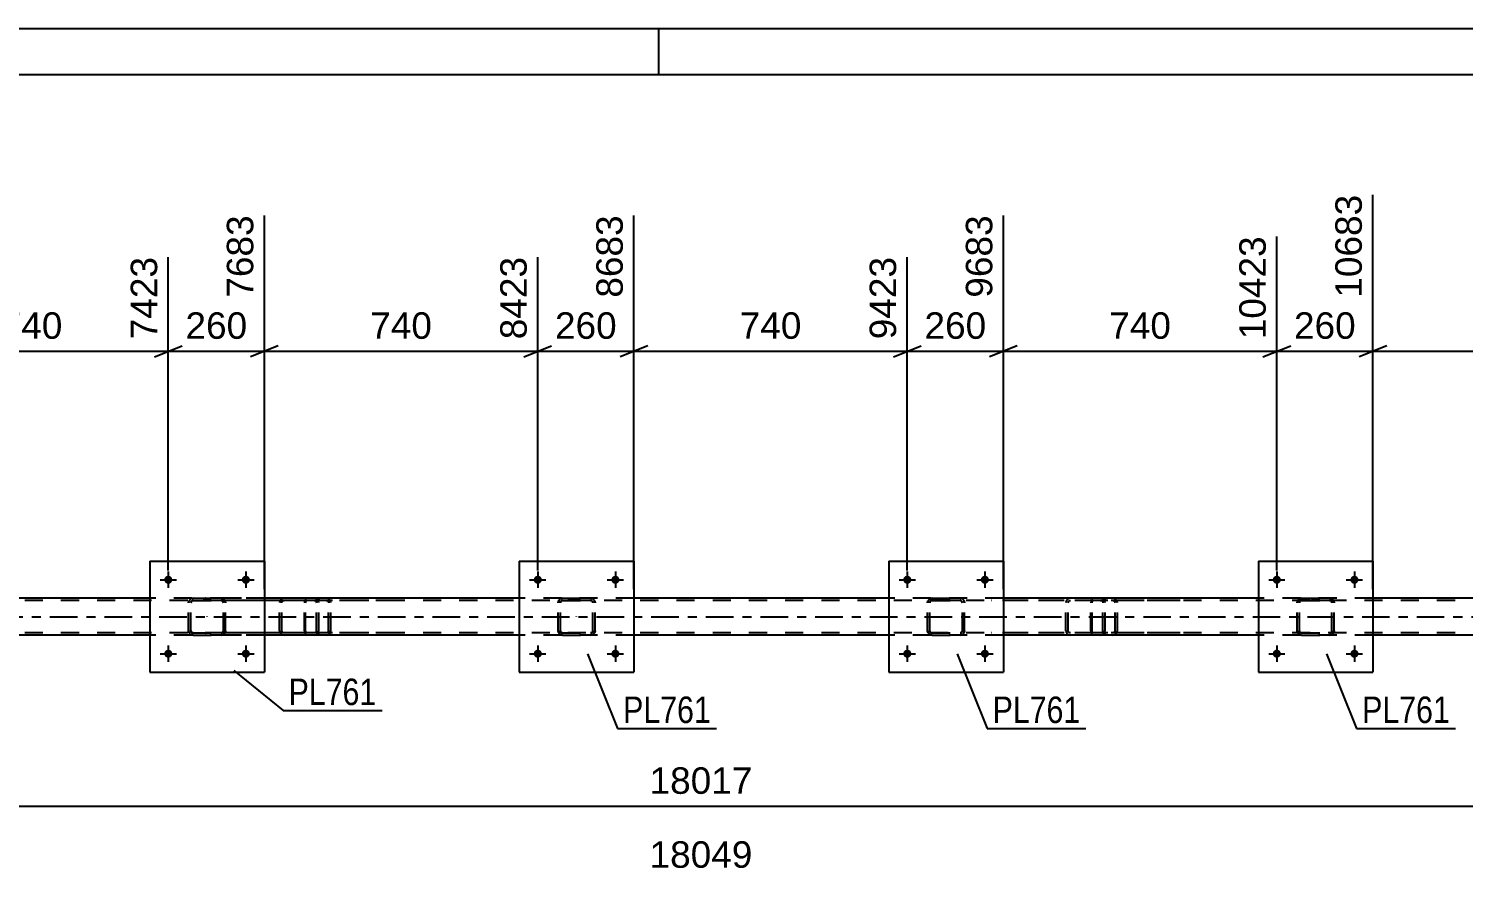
# Model space of a CAD drawing. Header units: millimetres. Extents: x -111 to 730, y -414 to 180.
# Drawn here: x 242.3 to 397.6, y 88.8 to 180.2 of the extents above; entities that cross this region are included whole.
import ezdxf

# ---------------------------------------------------------------- set-up
doc = ezdxf.new("R2010")
doc.units = ezdxf.units.MM
doc.linetypes.add('DXK_LINE_DOT2', pattern=[3.9198, 1.9599, -1.9599])
doc.linetypes.add('DXK_LINE_DOT3', pattern=[5.9187, 2.979, -0.9799, 0.9799, -0.9799])
doc.styles.add('Arial', font='ARIAL.TTF', dxfattribs={"height": 0.2})
doc.styles.add('Arial Narrow', font='ARIALN.TTF', dxfattribs={"height": 0.2})

# ---------------------------------------------------------------- blocks, each defined once
blk = doc.blocks.new('Unknown-717263172-1117')
at = {"color": 5, "linetype": 'Continuous'}
for p, q in [((730.5, 180.17), (-110.5, 180.17)), ((310.5, 175.17), (310.5, 180.17)), ((725.5, 175.17), (-105.5, 175.17))]:
    blk.add_line(p, q, dxfattribs=at)
blk = doc.blocks.new('Bolt-717263172-4941 - 4900')
at = {"linetype": 'Continuous'}
for points in [[(257.82, 120.55, -1), (256.94, 120.55, -1)], [(266.22, 120.55, -1), (265.34, 120.55, -1)]]:
    blk.add_hatch(color=1, dxfattribs=at).paths.add_polyline_path(points)
at = {"color": 1, "linetype": 'Continuous'}
for p, q in [((257.38, 121.43), (257.38, 119.67)), ((265.78, 121.43), (265.78, 119.67)), ((256.5, 120.55), (258.26, 120.55)), ((264.9, 120.55), (266.66, 120.55))]:
    blk.add_line(p, q, dxfattribs=at)
blk = doc.blocks.new('Bolt-717263172-4935 - 4900')
at = {"linetype": 'Continuous'}
for points in [[(377.82, 120.55, -1), (376.94, 120.55, -1)], [(386.22, 120.55, -1), (385.34, 120.55, -1)]]:
    blk.add_hatch(color=1, dxfattribs=at).paths.add_polyline_path(points)
at = {"color": 1, "linetype": 'Continuous'}
for p, q in [((377.38, 121.43), (377.38, 119.67)), ((385.78, 121.43), (385.78, 119.67)), ((376.5, 120.55), (378.26, 120.55)), ((384.9, 120.55), (386.66, 120.55))]:
    blk.add_line(p, q, dxfattribs=at)
blk = doc.blocks.new('Bolt-717263172-4936 - 4900')
at = {"linetype": 'Continuous'}
for points in [[(377.82, 112.55, -1), (376.94, 112.55, -1)], [(386.22, 112.55, -1), (385.34, 112.55, -1)]]:
    blk.add_hatch(color=1, dxfattribs=at).paths.add_polyline_path(points)
at = {"color": 1, "linetype": 'Continuous'}
for p, q in [((377.38, 113.43), (377.38, 111.67)), ((385.78, 113.43), (385.78, 111.67)), ((376.5, 112.55), (378.26, 112.55)), ((384.9, 112.55), (386.66, 112.55))]:
    blk.add_line(p, q, dxfattribs=at)
blk = doc.blocks.new('Bolt-717263172-4937 - 4900')
at = {"linetype": 'Continuous'}
for points in [[(337.82, 120.55, -1), (336.94, 120.55, -1)], [(346.22, 120.55, -1), (345.34, 120.55, -1)]]:
    blk.add_hatch(color=1, dxfattribs=at).paths.add_polyline_path(points)
at = {"color": 1, "linetype": 'Continuous'}
for p, q in [((337.38, 121.43), (337.38, 119.67)), ((345.78, 121.43), (345.78, 119.67)), ((336.5, 120.55), (338.26, 120.55)), ((344.9, 120.55), (346.66, 120.55))]:
    blk.add_line(p, q, dxfattribs=at)
blk = doc.blocks.new('Bolt-717263172-4938 - 4900')
at = {"linetype": 'Continuous'}
for points in [[(337.82, 112.55, -1), (336.94, 112.55, -1)], [(346.22, 112.55, -1), (345.34, 112.55, -1)]]:
    blk.add_hatch(color=1, dxfattribs=at).paths.add_polyline_path(points)
at = {"color": 1, "linetype": 'Continuous'}
for p, q in [((337.38, 113.43), (337.38, 111.67)), ((345.78, 113.43), (345.78, 111.67)), ((336.5, 112.55), (338.26, 112.55)), ((344.9, 112.55), (346.66, 112.55))]:
    blk.add_line(p, q, dxfattribs=at)
blk = doc.blocks.new('Bolt-717263172-4939 - 4900')
at = {"linetype": 'Continuous'}
for points in [[(297.82, 120.55, -1), (296.94, 120.55, -1)], [(306.22, 120.55, -1), (305.34, 120.55, -1)]]:
    blk.add_hatch(color=1, dxfattribs=at).paths.add_polyline_path(points)
at = {"color": 1, "linetype": 'Continuous'}
for p, q in [((297.38, 121.43), (297.38, 119.67)), ((305.78, 121.43), (305.78, 119.67)), ((296.5, 120.55), (298.26, 120.55)), ((304.9, 120.55), (306.66, 120.55))]:
    blk.add_line(p, q, dxfattribs=at)
blk = doc.blocks.new('Bolt-717263172-4940 - 4900')
at = {"linetype": 'Continuous'}
for points in [[(297.82, 112.55, -1), (296.94, 112.55, -1)], [(306.22, 112.55, -1), (305.34, 112.55, -1)]]:
    blk.add_hatch(color=1, dxfattribs=at).paths.add_polyline_path(points)
at = {"color": 1, "linetype": 'Continuous'}
for p, q in [((297.38, 113.43), (297.38, 111.67)), ((305.78, 113.43), (305.78, 111.67)), ((296.5, 112.55), (298.26, 112.55)), ((304.9, 112.55), (306.66, 112.55))]:
    blk.add_line(p, q, dxfattribs=at)
blk = doc.blocks.new('Bolt-717263172-4942 - 4900')
at = {"linetype": 'Continuous'}
for points in [[(257.82, 112.55, -1), (256.94, 112.55, -1)], [(266.22, 112.55, -1), (265.34, 112.55, -1)]]:
    blk.add_hatch(color=1, dxfattribs=at).paths.add_polyline_path(points)
at = {"color": 1, "linetype": 'Continuous'}
for p, q in [((257.38, 113.43), (257.38, 111.67)), ((265.78, 113.43), (265.78, 111.67)), ((256.5, 112.55), (258.26, 112.55)), ((264.9, 112.55), (266.66, 112.55))]:
    blk.add_line(p, q, dxfattribs=at)
blk = doc.blocks.new('Part-717263172-4954 - 4900')
at = {"color": 7, "linetype": 'DXK_LINE_DOT2'}
for p, q in [((635.78, 118.31), (-39.54, 118.31)), ((267.78, 118.55), (255.38, 118.55)), ((307.78, 118.55), (295.38, 118.55)), ((347.78, 118.55), (335.38, 118.55)), ((387.78, 118.55), (375.38, 118.55)), ((635.78, 114.79), (-39.54, 114.79)), ((267.78, 114.55), (255.38, 114.55)), ((307.78, 114.55), (295.38, 114.55)), ((347.78, 114.55), (335.38, 114.55)), ((387.78, 114.55), (375.38, 114.55))]:
    blk.add_line(p, q, dxfattribs=at)
at = {"color": 2, "linetype": 'Continuous'}
for p, q in [((255.38, 118.55), (227.78, 118.55)), ((295.38, 118.55), (267.78, 118.55)), ((335.38, 118.55), (307.78, 118.55)), ((375.38, 118.55), (347.78, 118.55)), ((415.38, 118.55), (387.78, 118.55)), ((255.38, 114.55), (227.78, 114.55)), ((295.38, 114.55), (267.78, 114.55)), ((335.38, 114.55), (307.78, 114.55)), ((375.38, 114.55), (347.78, 114.55)), ((415.38, 114.55), (387.78, 114.55))]:
    blk.add_line(p, q, dxfattribs=at)
at = {"color": 7, "linetype": 'DXK_LINE_DOT3'}
blk.add_line((-39.54, 116.55), (635.78, 116.55), dxfattribs=at)
blk = doc.blocks.new('Part-717263172-4968 - 4900')
at = {"color": 7, "linetype": 'DXK_LINE_DOT2'}
for p, q in [((357.27, 118.26), (357.25, 118.07)), ((357.25, 115.03), (357.25, 118.07)), ((357.33, 118.41), (357.27, 118.26)), ((357.42, 118.52), (357.33, 118.41)), ((357.39, 118.07), (357.4, 118.17)), ((357.39, 115.03), (357.39, 118.07)), ((357.4, 118.17), (357.43, 118.24)), ((357.52, 118.55), (357.42, 118.52)), ((357.43, 118.24), (357.47, 118.3)), ((357.47, 118.3), (357.52, 118.31)), ((366.93, 118.55), (357.52, 118.55)), ((366.93, 118.31), (357.52, 118.31)), ((358.8, 118.55), (358.8, 118.31)), ((359.81, 118.52), (359.62, 118.55)), ((359.62, 118.31), (359.71, 118.3)), ((359.71, 118.3), (359.79, 118.24)), ((359.79, 118.24), (359.85, 118.17)), ((359.85, 118.17), (359.87, 118.07)), ((359.87, 115.03), (359.87, 118.07)), ((360.08, 118.24), (360.08, 118.26)), ((360.12, 118.07), (360.08, 118.24)), ((360.12, 115.03), (360.12, 118.07)), ((357.25, 115.03), (357.27, 114.85)), ((357.4, 114.94), (357.39, 115.03)), ((357.43, 114.86), (357.4, 114.94)), ((359.85, 114.94), (359.79, 114.86)), ((359.87, 115.03), (359.85, 114.94)), ((360.08, 114.85), (360.1, 114.94)), ((360.1, 114.94), (360.12, 115.03)), ((357.27, 114.85), (357.33, 114.7)), ((357.33, 114.7), (357.42, 114.59)), ((357.42, 114.59), (357.52, 114.55)), ((357.47, 114.81), (357.43, 114.86)), ((357.52, 114.79), (357.47, 114.81)), ((366.93, 114.79), (357.52, 114.79)), ((366.93, 114.55), (357.52, 114.55)), ((358.8, 114.55), (358.8, 114.79)), ((359.71, 114.81), (359.62, 114.79)), ((359.62, 114.55), (359.81, 114.59)), ((359.79, 114.86), (359.71, 114.81))]:
    blk.add_line(p, q, dxfattribs=at)
for centre, start, end in [((359.63, 118.06), 23.8494, 68.8059), ((359.63, 115.05), 291.1941, 336.1506)]:
    blk.add_arc(centre, 0.492, start, end, dxfattribs=at)
blk = doc.blocks.new('Part-717263172-4969 - 4900')
at = {"color": 7, "linetype": 'DXK_LINE_DOT2'}
for p, q in [((273.16, 118.55), (261.38, 118.55)), ((273.16, 118.31), (261.38, 118.31)), ((269.45, 118.24), (269.41, 118.07)), ((269.41, 115.03), (269.41, 118.07)), ((269.45, 118.26), (269.45, 118.24)), ((269.66, 118.07), (269.68, 118.17)), ((269.66, 115.03), (269.66, 118.07)), ((269.68, 118.17), (269.74, 118.24)), ((269.92, 118.55), (269.72, 118.52)), ((269.74, 118.24), (269.82, 118.3)), ((269.82, 118.3), (269.92, 118.31)), ((273.35, 118.52), (273.16, 118.55)), ((273.16, 118.31), (273.25, 118.3)), ((273.25, 118.3), (273.34, 118.24)), ((273.34, 118.24), (273.39, 118.17)), ((273.39, 118.17), (273.41, 118.07)), ((273.41, 115.03), (273.41, 118.07)), ((273.63, 118.24), (273.63, 118.26)), ((273.67, 118.07), (273.63, 118.24)), ((273.67, 115.03), (273.67, 118.07)), ((269.41, 115.03), (269.43, 114.94)), ((269.43, 114.94), (269.45, 114.85)), ((269.68, 114.94), (269.66, 115.03)), ((269.74, 114.86), (269.68, 114.94)), ((273.39, 114.94), (273.34, 114.86)), ((273.41, 115.03), (273.39, 114.94)), ((273.63, 114.85), (273.65, 114.94)), ((273.65, 114.94), (273.67, 115.03)), ((273.16, 114.79), (261.38, 114.79)), ((273.16, 114.55), (261.38, 114.55)), ((269.72, 114.59), (269.92, 114.55)), ((269.82, 114.81), (269.74, 114.86)), ((269.92, 114.79), (269.82, 114.81)), ((273.25, 114.81), (273.16, 114.79)), ((273.16, 114.55), (273.35, 114.59)), ((273.34, 114.86), (273.25, 114.81))]:
    blk.add_line(p, q, dxfattribs=at)
for centre, start, end in [((269.9, 118.05), 110.7583, 155.68), ((273.17, 118.05), 24.32, 69.2417), ((269.9, 115.06), 204.32, 249.2417), ((273.17, 115.06), 290.7583, 335.68)]:
    blk.add_arc(centre, 0.496, start, end, dxfattribs=at)
blk = doc.blocks.new('Part-717263172-4986 - 4900')
at = {"color": 7, "linetype": 'DXK_LINE_DOT2'}
for p, q in [((272.14, 118.26), (272.12, 118.07)), ((272.12, 115.03), (272.12, 118.07)), ((272.2, 118.41), (272.14, 118.26)), ((272.29, 118.52), (272.2, 118.41)), ((272.25, 118.07), (272.26, 118.17)), ((272.25, 115.03), (272.25, 118.07)), ((272.26, 118.17), (272.29, 118.24)), ((272.39, 118.55), (272.29, 118.52)), ((272.29, 118.24), (272.34, 118.3)), ((272.34, 118.3), (272.39, 118.31)), ((281.8, 118.55), (272.39, 118.55)), ((281.8, 118.31), (272.39, 118.31)), ((273.67, 118.55), (273.67, 118.31)), ((274.67, 118.52), (274.48, 118.55)), ((274.48, 118.31), (274.58, 118.3)), ((274.58, 118.3), (274.66, 118.24)), ((274.66, 118.24), (274.71, 118.17)), ((274.71, 118.17), (274.73, 118.07)), ((274.73, 115.03), (274.73, 118.07)), ((274.95, 118.24), (274.95, 118.26)), ((274.98, 118.07), (274.95, 118.24)), ((274.98, 115.03), (274.98, 118.07)), ((272.12, 115.03), (272.14, 114.85)), ((272.26, 114.94), (272.25, 115.03)), ((272.29, 114.86), (272.26, 114.94)), ((274.71, 114.94), (274.66, 114.86)), ((274.73, 115.03), (274.71, 114.94)), ((274.95, 114.85), (274.96, 114.94)), ((274.96, 114.94), (274.98, 115.03)), ((272.14, 114.85), (272.2, 114.7)), ((272.2, 114.7), (272.29, 114.59)), ((272.34, 114.81), (272.29, 114.86)), ((272.29, 114.59), (272.39, 114.55)), ((272.39, 114.79), (272.34, 114.81)), ((281.8, 114.79), (272.39, 114.79)), ((281.8, 114.55), (272.39, 114.55)), ((273.67, 114.55), (273.67, 114.79)), ((274.58, 114.81), (274.48, 114.79)), ((274.48, 114.55), (274.67, 114.59)), ((274.66, 114.86), (274.58, 114.81))]:
    blk.add_line(p, q, dxfattribs=at)
for centre, start, end in [((274.5, 118.06), 23.8494, 68.8059), ((274.5, 115.05), 291.1941, 336.1506)]:
    blk.add_arc(centre, 0.492, start, end, dxfattribs=at)
blk = doc.blocks.new('Part-717263172-5008 - 4900')
at = {"color": 2, "linetype": 'Continuous'}
for p, q in [((375.38, 122.55), (375.38, 110.55)), ((375.38, 122.55), (387.78, 122.55)), ((387.78, 122.55), (387.78, 110.55)), ((375.38, 110.55), (387.78, 110.55))]:
    blk.add_line(p, q, dxfattribs=at)
blk = doc.blocks.new('Part-717263172-5031 - 4900')
at = {"color": 7, "linetype": 'DXK_LINE_DOT2'}
for p, q in [((259.58, 118.07), (259.61, 118.26)), ((259.61, 118.26), (259.58, 118.07)), ((259.58, 115.03), (259.58, 118.07)), ((259.82, 118.07), (259.84, 118.17)), ((259.84, 118.17), (259.82, 118.07)), ((259.82, 115.03), (259.82, 118.07)), ((259.84, 118.17), (259.89, 118.24)), ((259.89, 118.24), (259.84, 118.17)), ((259.87, 118.52), (260.06, 118.55)), ((260.06, 118.55), (259.87, 118.52)), ((259.89, 118.24), (259.97, 118.3)), ((259.97, 118.3), (259.89, 118.24)), ((259.97, 118.3), (260.06, 118.31)), ((260.06, 118.31), (259.97, 118.3)), ((260.06, 118.55), (263.1, 118.55)), ((260.06, 118.55), (260.06, 118.55)), ((260.06, 118.55), (263.1, 118.55)), ((260.06, 118.31), (263.1, 118.31)), ((260.06, 118.31), (260.06, 118.31)), ((263.1, 118.31), (260.06, 118.31)), ((263.1, 118.55), (263.1, 118.55)), ((263.1, 118.55), (263.28, 118.52)), ((263.28, 118.52), (263.1, 118.55)), ((263.1, 118.31), (263.1, 118.31)), ((263.1, 118.31), (263.19, 118.3)), ((263.19, 118.3), (263.1, 118.31)), ((263.19, 118.3), (263.27, 118.24)), ((263.27, 118.24), (263.19, 118.3)), ((263.27, 118.24), (263.32, 118.17)), ((263.32, 118.17), (263.27, 118.24)), ((263.32, 118.17), (263.34, 118.07)), ((263.34, 118.07), (263.32, 118.17)), ((263.34, 115.03), (263.34, 118.07)), ((263.54, 118.26), (263.58, 118.07)), ((263.58, 118.07), (263.54, 118.26)), ((263.58, 115.03), (263.58, 118.07)), ((259.61, 114.85), (259.58, 115.03)), ((259.58, 115.03), (259.61, 114.85)), ((259.84, 114.94), (259.82, 115.03)), ((259.82, 115.03), (259.84, 114.94)), ((259.89, 114.86), (259.84, 114.94)), ((259.84, 114.94), (259.89, 114.86)), ((263.32, 114.94), (263.27, 114.86)), ((263.27, 114.86), (263.32, 114.94)), ((263.34, 115.03), (263.32, 114.94)), ((263.32, 114.94), (263.34, 115.03)), ((263.58, 115.03), (263.54, 114.85)), ((263.54, 114.85), (263.58, 115.03)), ((260.06, 114.55), (259.87, 114.59)), ((259.87, 114.59), (260.06, 114.55)), ((259.97, 114.81), (259.89, 114.86)), ((259.89, 114.86), (259.97, 114.81)), ((260.06, 114.79), (259.97, 114.81)), ((259.97, 114.81), (260.06, 114.79)), ((260.06, 114.79), (263.1, 114.79)), ((260.06, 114.79), (260.06, 114.79)), ((260.06, 114.79), (263.1, 114.79)), ((260.06, 114.55), (263.1, 114.55)), ((260.06, 114.55), (260.06, 114.55)), ((260.06, 114.55), (263.1, 114.55)), ((263.19, 114.81), (263.1, 114.79)), ((263.1, 114.79), (263.19, 114.81)), ((263.1, 114.79), (263.1, 114.79)), ((263.28, 114.59), (263.1, 114.55)), ((263.1, 114.55), (263.28, 114.59)), ((263.1, 114.55), (263.1, 114.55)), ((263.27, 114.86), (263.19, 114.81)), ((263.19, 114.81), (263.27, 114.86))]:
    blk.add_line(p, q, dxfattribs=at)
at = {"color": 7, "linetype": 'DXK_LINE_DOT3'}
blk.add_line((261.58, 116.55), (261.58, 116.56), dxfattribs=at)
at = {"color": 7, "linetype": 'DXK_LINE_DOT2'}
for centre, start, end in [((260.06, 118.07), 112.5, 157.5), ((260.06, 118.07), 112.5, 157.5), ((263.1, 118.07), 22.5, 67.5), ((263.1, 118.07), 22.5, 67.5), ((260.06, 115.03), 202.5, 247.5), ((260.06, 115.03), 202.5, 247.5), ((263.1, 115.03), 292.5, 337.5), ((263.1, 115.03), 292.5, 337.5)]:
    blk.add_arc(centre, 0.48, start, end, dxfattribs=at)
blk = doc.blocks.new('Part-717263172-5083 - 4900')
at = {"color": 2, "linetype": 'Continuous'}
for p, q in [((255.38, 122.55), (255.38, 110.55)), ((255.38, 122.55), (267.78, 122.55)), ((267.78, 122.55), (267.78, 110.55)), ((255.38, 110.55), (267.78, 110.55))]:
    blk.add_line(p, q, dxfattribs=at)
blk = doc.blocks.new('Part-717263172-5084 - 4900')
at = {"color": 7, "linetype": 'DXK_LINE_DOT2'}
for p, q in [((299.58, 118.07), (299.61, 118.26)), ((299.61, 118.26), (299.58, 118.07)), ((299.58, 115.03), (299.58, 118.07)), ((299.82, 118.07), (299.83, 118.17)), ((299.83, 118.17), (299.82, 118.07)), ((299.82, 115.03), (299.82, 118.07)), ((299.83, 118.17), (299.89, 118.24)), ((299.89, 118.24), (299.83, 118.17)), ((299.87, 118.52), (300.06, 118.55)), ((300.06, 118.55), (299.87, 118.52)), ((299.89, 118.24), (299.96, 118.3)), ((299.96, 118.3), (299.89, 118.24)), ((299.96, 118.3), (300.06, 118.31)), ((300.06, 118.31), (299.96, 118.3)), ((300.06, 118.55), (303.1, 118.55)), ((300.06, 118.55), (300.06, 118.55)), ((300.06, 118.55), (303.1, 118.55)), ((300.06, 118.31), (303.1, 118.31)), ((300.06, 118.31), (300.06, 118.31)), ((303.1, 118.31), (300.06, 118.31)), ((303.1, 118.55), (303.1, 118.55)), ((303.1, 118.55), (303.28, 118.52)), ((303.28, 118.52), (303.1, 118.55)), ((303.1, 118.31), (303.1, 118.31)), ((303.1, 118.31), (303.19, 118.3)), ((303.19, 118.3), (303.1, 118.31)), ((303.19, 118.3), (303.27, 118.24)), ((303.27, 118.24), (303.19, 118.3)), ((303.27, 118.24), (303.32, 118.17)), ((303.32, 118.17), (303.27, 118.24)), ((303.32, 118.17), (303.34, 118.07)), ((303.34, 118.07), (303.32, 118.17)), ((303.34, 115.03), (303.34, 118.07)), ((303.54, 118.26), (303.58, 118.07)), ((303.58, 118.07), (303.54, 118.26)), ((303.58, 115.03), (303.58, 118.07)), ((299.61, 114.85), (299.58, 115.03)), ((299.58, 115.03), (299.61, 114.85)), ((299.83, 114.94), (299.82, 115.03)), ((299.82, 115.03), (299.83, 114.94)), ((299.89, 114.86), (299.83, 114.94)), ((299.83, 114.94), (299.89, 114.86)), ((303.32, 114.94), (303.27, 114.86)), ((303.27, 114.86), (303.32, 114.94)), ((303.34, 115.03), (303.32, 114.94)), ((303.32, 114.94), (303.34, 115.03)), ((303.58, 115.03), (303.54, 114.85)), ((303.54, 114.85), (303.58, 115.03)), ((300.06, 114.55), (299.87, 114.59)), ((299.87, 114.59), (300.06, 114.55)), ((299.96, 114.81), (299.89, 114.86)), ((299.89, 114.86), (299.96, 114.81)), ((300.06, 114.79), (299.96, 114.81)), ((299.96, 114.81), (300.06, 114.79)), ((300.06, 114.79), (303.1, 114.79)), ((300.06, 114.79), (300.06, 114.79)), ((300.06, 114.79), (303.1, 114.79)), ((300.06, 114.55), (303.1, 114.55)), ((300.06, 114.55), (300.06, 114.55)), ((300.06, 114.55), (303.1, 114.55)), ((303.19, 114.81), (303.1, 114.79)), ((303.1, 114.79), (303.19, 114.81)), ((303.1, 114.79), (303.1, 114.79)), ((303.28, 114.59), (303.1, 114.55)), ((303.1, 114.55), (303.28, 114.59)), ((303.1, 114.55), (303.1, 114.55)), ((303.27, 114.86), (303.19, 114.81)), ((303.19, 114.81), (303.27, 114.86))]:
    blk.add_line(p, q, dxfattribs=at)
at = {"color": 7, "linetype": 'DXK_LINE_DOT3'}
blk.add_line((301.58, 116.55), (301.58, 116.56), dxfattribs=at)
at = {"color": 7, "linetype": 'DXK_LINE_DOT2'}
for centre, start, end in [((300.06, 118.07), 112.5, 157.5), ((300.06, 118.07), 112.5, 157.5), ((303.1, 118.07), 22.5, 67.5), ((303.1, 118.07), 22.5, 67.5), ((300.06, 115.03), 202.5, 247.5), ((300.06, 115.03), 202.5, 247.5), ((303.1, 115.03), 292.5, 337.5), ((303.1, 115.03), 292.5, 337.5)]:
    blk.add_arc(centre, 0.48, start, end, dxfattribs=at)
blk = doc.blocks.new('Part-717263172-5089 - 4900')
at = {"color": 2, "linetype": 'Continuous'}
for p, q in [((295.38, 122.55), (295.38, 110.55)), ((295.38, 122.55), (307.78, 122.55)), ((307.78, 122.55), (307.78, 110.55)), ((295.38, 110.55), (307.78, 110.55))]:
    blk.add_line(p, q, dxfattribs=at)
blk = doc.blocks.new('Part-717263172-5090 - 4900')
at = {"color": 7, "linetype": 'DXK_LINE_DOT2'}
for p, q in [((339.58, 118.07), (339.61, 118.26)), ((339.61, 118.26), (339.58, 118.07)), ((339.58, 115.03), (339.58, 118.07)), ((339.82, 118.07), (339.83, 118.17)), ((339.83, 118.17), (339.82, 118.07)), ((339.82, 115.03), (339.82, 118.07)), ((339.83, 118.17), (339.89, 118.24)), ((339.89, 118.24), (339.83, 118.17)), ((339.87, 118.52), (340.06, 118.55)), ((340.06, 118.55), (339.87, 118.52)), ((339.89, 118.24), (339.96, 118.3)), ((339.96, 118.3), (339.89, 118.24)), ((339.96, 118.3), (340.06, 118.31)), ((340.06, 118.31), (339.96, 118.3)), ((340.06, 118.55), (343.1, 118.55)), ((340.06, 118.55), (340.06, 118.55)), ((340.06, 118.55), (343.1, 118.55)), ((340.06, 118.31), (343.1, 118.31)), ((340.06, 118.31), (340.06, 118.31)), ((343.1, 118.31), (340.06, 118.31)), ((343.1, 118.55), (343.1, 118.55)), ((343.1, 118.55), (343.28, 118.52)), ((343.28, 118.52), (343.1, 118.55)), ((343.1, 118.31), (343.1, 118.31)), ((343.1, 118.31), (343.19, 118.3)), ((343.19, 118.3), (343.1, 118.31)), ((343.19, 118.3), (343.26, 118.24)), ((343.26, 118.24), (343.19, 118.3)), ((343.26, 118.24), (343.32, 118.17)), ((343.32, 118.17), (343.26, 118.24)), ((343.32, 118.17), (343.34, 118.07)), ((343.34, 118.07), (343.32, 118.17)), ((343.34, 115.03), (343.34, 118.07)), ((343.54, 118.26), (343.58, 118.07)), ((343.58, 118.07), (343.54, 118.26)), ((343.58, 115.03), (343.58, 118.07)), ((339.61, 114.85), (339.58, 115.03)), ((339.58, 115.03), (339.61, 114.85)), ((339.83, 114.94), (339.82, 115.03)), ((339.82, 115.03), (339.83, 114.94)), ((339.89, 114.86), (339.83, 114.94)), ((339.83, 114.94), (339.89, 114.86)), ((343.32, 114.94), (343.26, 114.86)), ((343.26, 114.86), (343.32, 114.94)), ((343.34, 115.03), (343.32, 114.94)), ((343.32, 114.94), (343.34, 115.03)), ((343.58, 115.03), (343.54, 114.85)), ((343.54, 114.85), (343.58, 115.03)), ((340.06, 114.55), (339.87, 114.59)), ((339.87, 114.59), (340.06, 114.55)), ((339.96, 114.81), (339.89, 114.86)), ((339.89, 114.86), (339.96, 114.81)), ((340.06, 114.79), (339.96, 114.81)), ((339.96, 114.81), (340.06, 114.79)), ((340.06, 114.79), (343.1, 114.79)), ((340.06, 114.79), (340.06, 114.79)), ((340.06, 114.79), (343.1, 114.79)), ((340.06, 114.55), (343.1, 114.55)), ((340.06, 114.55), (340.06, 114.55)), ((340.06, 114.55), (343.1, 114.55)), ((343.19, 114.81), (343.1, 114.79)), ((343.1, 114.79), (343.19, 114.81)), ((343.1, 114.79), (343.1, 114.79)), ((343.28, 114.59), (343.1, 114.55)), ((343.1, 114.55), (343.28, 114.59)), ((343.1, 114.55), (343.1, 114.55)), ((343.26, 114.86), (343.19, 114.81)), ((343.19, 114.81), (343.26, 114.86))]:
    blk.add_line(p, q, dxfattribs=at)
at = {"color": 7, "linetype": 'DXK_LINE_DOT3'}
blk.add_line((341.58, 116.55), (341.58, 116.56), dxfattribs=at)
at = {"color": 7, "linetype": 'DXK_LINE_DOT2'}
for centre, start, end in [((340.06, 118.07), 112.5, 157.5), ((340.06, 118.07), 112.5, 157.5), ((343.1, 118.07), 22.5, 67.5), ((343.1, 118.07), 22.5, 67.5), ((340.06, 115.03), 202.5, 247.5), ((340.06, 115.03), 202.5, 247.5), ((343.1, 115.03), 292.5, 337.5), ((343.1, 115.03), 292.5, 337.5)]:
    blk.add_arc(centre, 0.48, start, end, dxfattribs=at)
blk = doc.blocks.new('Part-717263172-5095 - 4900')
at = {"color": 2, "linetype": 'Continuous'}
for p, q in [((335.38, 122.55), (335.38, 110.55)), ((335.38, 122.55), (347.78, 122.55)), ((347.78, 122.55), (347.78, 110.55)), ((335.38, 110.55), (347.78, 110.55))]:
    blk.add_line(p, q, dxfattribs=at)
blk = doc.blocks.new('Part-717263172-5096 - 4900')
at = {"color": 7, "linetype": 'DXK_LINE_DOT2'}
for p, q in [((379.58, 118.07), (379.61, 118.26)), ((379.61, 118.26), (379.58, 118.07)), ((379.58, 115.03), (379.58, 118.07)), ((379.82, 118.07), (379.84, 118.17)), ((379.84, 118.17), (379.82, 118.07)), ((379.82, 115.03), (379.82, 118.07)), ((379.84, 118.17), (379.89, 118.24)), ((379.89, 118.24), (379.84, 118.17)), ((379.87, 118.52), (380.06, 118.55)), ((380.06, 118.55), (379.87, 118.52)), ((379.89, 118.24), (379.97, 118.3)), ((379.97, 118.3), (379.89, 118.24)), ((379.97, 118.3), (380.06, 118.31)), ((380.06, 118.31), (379.97, 118.3)), ((380.06, 118.55), (383.1, 118.55)), ((380.06, 118.55), (380.06, 118.55)), ((380.06, 118.55), (383.1, 118.55)), ((380.06, 118.31), (383.1, 118.31)), ((380.06, 118.31), (380.06, 118.31)), ((383.1, 118.31), (380.06, 118.31)), ((383.1, 118.55), (383.1, 118.55)), ((383.1, 118.55), (383.28, 118.52)), ((383.28, 118.52), (383.1, 118.55)), ((383.1, 118.31), (383.1, 118.31)), ((383.1, 118.31), (383.19, 118.3)), ((383.19, 118.3), (383.1, 118.31)), ((383.19, 118.3), (383.27, 118.24)), ((383.27, 118.24), (383.19, 118.3)), ((383.27, 118.24), (383.32, 118.17)), ((383.32, 118.17), (383.27, 118.24)), ((383.32, 118.17), (383.34, 118.07)), ((383.34, 118.07), (383.32, 118.17)), ((383.34, 115.03), (383.34, 118.07)), ((383.54, 118.26), (383.58, 118.07)), ((383.58, 118.07), (383.54, 118.26)), ((383.58, 115.03), (383.58, 118.07)), ((379.61, 114.85), (379.58, 115.03)), ((379.58, 115.03), (379.61, 114.85)), ((379.84, 114.94), (379.82, 115.03)), ((379.82, 115.03), (379.84, 114.94)), ((379.89, 114.86), (379.84, 114.94)), ((379.84, 114.94), (379.89, 114.86)), ((383.32, 114.94), (383.27, 114.86)), ((383.27, 114.86), (383.32, 114.94)), ((383.34, 115.03), (383.32, 114.94)), ((383.32, 114.94), (383.34, 115.03)), ((383.58, 115.03), (383.54, 114.85)), ((383.54, 114.85), (383.58, 115.03)), ((380.06, 114.55), (379.87, 114.59)), ((379.87, 114.59), (380.06, 114.55)), ((379.97, 114.81), (379.89, 114.86)), ((379.89, 114.86), (379.97, 114.81)), ((380.06, 114.79), (379.97, 114.81)), ((379.97, 114.81), (380.06, 114.79)), ((380.06, 114.79), (383.1, 114.79)), ((380.06, 114.79), (380.06, 114.79)), ((380.06, 114.79), (383.1, 114.79)), ((380.06, 114.55), (383.1, 114.55)), ((380.06, 114.55), (380.06, 114.55)), ((380.06, 114.55), (383.1, 114.55)), ((383.19, 114.81), (383.1, 114.79)), ((383.1, 114.79), (383.19, 114.81)), ((383.1, 114.79), (383.1, 114.79)), ((383.28, 114.59), (383.1, 114.55)), ((383.1, 114.55), (383.28, 114.59)), ((383.1, 114.55), (383.1, 114.55)), ((383.27, 114.86), (383.19, 114.81)), ((383.19, 114.81), (383.27, 114.86))]:
    blk.add_line(p, q, dxfattribs=at)
at = {"color": 7, "linetype": 'DXK_LINE_DOT3'}
blk.add_line((381.58, 116.55), (381.58, 116.56), dxfattribs=at)
at = {"color": 7, "linetype": 'DXK_LINE_DOT2'}
for centre, start, end in [((380.06, 118.07), 112.5, 157.5), ((380.06, 118.07), 112.5, 157.5), ((383.1, 118.07), 22.5, 67.5), ((383.1, 118.07), 22.5, 67.5), ((380.06, 115.03), 202.5, 247.5), ((380.06, 115.03), 202.5, 247.5), ((383.1, 115.03), 292.5, 337.5), ((383.1, 115.03), 292.5, 337.5)]:
    blk.add_arc(centre, 0.48, start, end, dxfattribs=at)
blk = doc.blocks.new('Part-717263172-5104 - 4900')
at = {"color": 7, "linetype": 'DXK_LINE_DOT2'}
for p, q in [((358.29, 118.55), (346.51, 118.55)), ((358.29, 118.31), (346.51, 118.31)), ((354.58, 118.24), (354.54, 118.07)), ((354.54, 115.03), (354.54, 118.07)), ((354.58, 118.26), (354.58, 118.24)), ((354.8, 118.07), (354.82, 118.17)), ((354.8, 115.03), (354.8, 118.07)), ((354.82, 118.17), (354.87, 118.24)), ((355.05, 118.55), (354.86, 118.52)), ((354.87, 118.24), (354.96, 118.3)), ((354.96, 118.3), (355.05, 118.31)), ((358.48, 118.52), (358.29, 118.55)), ((358.29, 118.31), (358.39, 118.3)), ((358.39, 118.3), (358.47, 118.24)), ((358.47, 118.24), (358.53, 118.17)), ((358.53, 118.17), (358.54, 118.07)), ((358.54, 115.03), (358.54, 118.07)), ((358.76, 118.24), (358.76, 118.26)), ((358.8, 118.07), (358.76, 118.24)), ((358.8, 115.03), (358.8, 118.07)), ((354.54, 115.03), (354.56, 114.94)), ((354.56, 114.94), (354.58, 114.85)), ((354.82, 114.94), (354.8, 115.03)), ((354.87, 114.86), (354.82, 114.94)), ((358.53, 114.94), (358.47, 114.86)), ((358.54, 115.03), (358.53, 114.94)), ((358.76, 114.85), (358.78, 114.94)), ((358.78, 114.94), (358.8, 115.03)), ((358.29, 114.79), (346.51, 114.79)), ((358.29, 114.55), (346.51, 114.55)), ((354.86, 114.59), (355.05, 114.55)), ((354.96, 114.81), (354.87, 114.86)), ((355.05, 114.79), (354.96, 114.81)), ((358.39, 114.81), (358.29, 114.79)), ((358.29, 114.55), (358.48, 114.59)), ((358.47, 114.86), (358.39, 114.81))]:
    blk.add_line(p, q, dxfattribs=at)
for centre, start, end in [((355.03, 118.05), 110.7583, 155.68), ((358.31, 118.05), 24.32, 69.2417), ((355.03, 115.06), 204.32, 249.2417), ((358.31, 115.06), 290.7583, 335.68)]:
    blk.add_arc(centre, 0.496, start, end, dxfattribs=at)
blk = doc.blocks.new('StraightDimension-717263172-13455 - 4900')
at = {"color": 7, "linetype": 'Continuous'}
for p, q in [((307.78, 119.55), (307.78, 159.96)), ((297.38, 121.55), (297.38, 155.46)), ((295.88, 144.67), (298.88, 145.87)), ((297.38, 145.27), (307.78, 145.27)), ((309.28, 145.87), (306.28, 144.67))]:
    blk.add_line(p, q, dxfattribs=at)
at = {"color": 0}
blk.add_wipeout([(306.51, 146.02), (306.51, 150.22), (298.64, 150.22), (298.64, 146.02)], dxfattribs=at)
at = {"color": 3, "style": 'Arial'}
blk.add_text('260', height=2.865, dxfattribs=at).set_placement((299.24, 146.62))
at = {"color": 0, "linetype": 'Continuous'}
blk.add_wipeout([(307.18, 160.56), (302.98, 160.56), (302.98, 150.47), (307.18, 150.47)], dxfattribs=at)
at = {"color": 3, "linetype": 'Continuous', "style": 'Arial'}
blk.add_text('8683', height=2.865, rotation=90.0002, dxfattribs=at).set_placement((306.58, 151.07))
blk = doc.blocks.new('StraightDimension-717263172-13452 - 4900')
at = {"color": 7, "linetype": 'Continuous'}
for p, q in [((347.78, 119.55), (347.78, 159.96)), ((377.38, 121.55), (377.38, 157.69)), ((349.28, 145.87), (346.28, 144.67)), ((347.78, 145.27), (377.38, 145.27)), ((375.88, 144.67), (378.88, 145.87))]:
    blk.add_line(p, q, dxfattribs=at)
at = {"color": 0, "linetype": 'Continuous'}
blk.add_wipeout([(376.78, 158.29), (372.58, 158.29), (372.58, 145.97), (376.78, 145.97)], dxfattribs=at)
at = {"color": 0}
blk.add_wipeout([(366.51, 146.02), (366.51, 150.22), (358.64, 150.22), (358.64, 146.02)], dxfattribs=at)
at = {"color": 3, "linetype": 'Continuous', "style": 'Arial'}
blk.add_text('10423', height=2.865, rotation=90.0002, dxfattribs=at).set_placement((376.18, 146.57))
at = {"color": 3, "style": 'Arial'}
blk.add_text('740', height=2.865, dxfattribs=at).set_placement((359.24, 146.62))
blk = doc.blocks.new('StraightDimension-717263172-6007 - 4900')
at = {"color": 0}
blk.add_wipeout([(321.2, 88.79), (321.2, 92.99), (308.88, 92.99), (308.88, 88.79)], dxfattribs=at)
at = {"color": 3, "style": 'Arial'}
blk.add_text('18049', height=2.865, dxfattribs=at).set_placement((309.48, 89.39))
blk = doc.blocks.new('StraightDimension-717263172-6028 - 4900')
at = {"color": 7, "linetype": 'Continuous'}
blk.add_line((-39.54, 96.04), (669.63, 96.04), dxfattribs=at)
at = {"color": 0}
blk.add_wipeout([(321.2, 96.79), (321.2, 100.99), (308.88, 100.99), (308.88, 96.79)], dxfattribs=at)
at = {"color": 3, "style": 'Arial'}
blk.add_text('18017', height=2.865, dxfattribs=at).set_placement((309.48, 97.39))
blk = doc.blocks.new('StraightDimension-717263172-13450 - 4900')
at = {"color": 7, "linetype": 'Continuous'}
for p, q in [((387.78, 119.55), (387.78, 162.19)), ((417.38, 121.55), (417.38, 157.69)), ((389.28, 145.87), (386.28, 144.67)), ((387.78, 145.27), (417.38, 145.27)), ((415.88, 144.67), (418.88, 145.87))]:
    blk.add_line(p, q, dxfattribs=at)
at = {"color": 0, "linetype": 'Continuous'}
blk.add_wipeout([(416.78, 158.29), (412.58, 158.29), (412.58, 145.97), (416.78, 145.97)], dxfattribs=at)
at = {"color": 0}
blk.add_wipeout([(406.51, 146.02), (406.51, 150.22), (398.64, 150.22), (398.64, 146.02)], dxfattribs=at)
at = {"color": 3, "linetype": 'Continuous', "style": 'Arial'}
blk.add_text('11423', height=2.865, rotation=90.0002, dxfattribs=at).set_placement((416.18, 146.57))
at = {"color": 3, "style": 'Arial'}
blk.add_text('740', height=2.865, dxfattribs=at).set_placement((399.24, 146.62))
blk = doc.blocks.new('StraightDimension-717263172-13451 - 4900')
at = {"color": 7, "linetype": 'Continuous'}
for p, q in [((387.78, 119.55), (387.78, 162.19)), ((377.38, 121.55), (377.38, 157.69)), ((375.88, 144.67), (378.88, 145.87)), ((377.38, 145.27), (387.78, 145.27)), ((389.28, 145.87), (386.28, 144.67))]:
    blk.add_line(p, q, dxfattribs=at)
at = {"color": 0}
blk.add_wipeout([(386.51, 146.02), (386.51, 150.22), (378.64, 150.22), (378.64, 146.02)], dxfattribs=at)
at = {"color": 3, "style": 'Arial'}
blk.add_text('260', height=2.865, dxfattribs=at).set_placement((379.24, 146.62))
at = {"color": 0, "linetype": 'Continuous'}
blk.add_wipeout([(387.18, 162.79), (382.98, 162.79), (382.98, 150.47), (387.18, 150.47)], dxfattribs=at)
at = {"color": 3, "linetype": 'Continuous', "style": 'Arial'}
blk.add_text('10683', height=2.865, rotation=90.0002, dxfattribs=at).set_placement((386.58, 151.07))
blk = doc.blocks.new('StraightDimension-717263172-13453 - 4900')
at = {"color": 7, "linetype": 'Continuous'}
for p, q in [((347.78, 119.55), (347.78, 159.96)), ((337.37, 121.55), (337.37, 155.46)), ((335.87, 144.67), (338.87, 145.87)), ((337.37, 145.27), (347.78, 145.27)), ((349.28, 145.87), (346.28, 144.67))]:
    blk.add_line(p, q, dxfattribs=at)
at = {"color": 0}
blk.add_wipeout([(346.51, 146.02), (346.51, 150.22), (338.64, 150.22), (338.64, 146.02)], dxfattribs=at)
at = {"color": 3, "style": 'Arial'}
blk.add_text('260', height=2.865, dxfattribs=at).set_placement((339.24, 146.62))
at = {"color": 0, "linetype": 'Continuous'}
blk.add_wipeout([(347.17, 160.56), (342.97, 160.56), (342.97, 150.47), (347.17, 150.47)], dxfattribs=at)
at = {"color": 3, "linetype": 'Continuous', "style": 'Arial'}
blk.add_text('9683', height=2.865, rotation=90.0002, dxfattribs=at).set_placement((346.58, 151.07))
blk = doc.blocks.new('StraightDimension-717263172-13454 - 4900')
at = {"color": 7, "linetype": 'Continuous'}
for p, q in [((307.78, 119.55), (307.78, 159.96)), ((337.37, 121.55), (337.37, 155.46)), ((309.28, 145.87), (306.28, 144.67)), ((307.78, 145.27), (337.37, 145.27)), ((335.87, 144.67), (338.87, 145.87))]:
    blk.add_line(p, q, dxfattribs=at)
at = {"color": 0, "linetype": 'Continuous'}
blk.add_wipeout([(336.77, 156.06), (332.57, 156.06), (332.57, 145.97), (336.77, 145.97)], dxfattribs=at)
at = {"color": 0}
blk.add_wipeout([(326.51, 146.02), (326.51, 150.22), (318.64, 150.22), (318.64, 146.02)], dxfattribs=at)
at = {"color": 3, "linetype": 'Continuous', "style": 'Arial'}
blk.add_text('9423', height=2.865, rotation=90.0002, dxfattribs=at).set_placement((336.17, 146.57))
at = {"color": 3, "style": 'Arial'}
blk.add_text('740', height=2.865, dxfattribs=at).set_placement((319.24, 146.62))
blk = doc.blocks.new('StraightDimension-717263172-13456 - 4900')
at = {"color": 7, "linetype": 'Continuous'}
for p, q in [((267.78, 119.55), (267.78, 159.96)), ((297.38, 121.55), (297.38, 155.46)), ((269.28, 145.87), (266.28, 144.67)), ((267.78, 145.27), (297.38, 145.27)), ((295.88, 144.67), (298.88, 145.87))]:
    blk.add_line(p, q, dxfattribs=at)
at = {"color": 0, "linetype": 'Continuous'}
blk.add_wipeout([(296.78, 156.06), (292.58, 156.06), (292.58, 145.97), (296.78, 145.97)], dxfattribs=at)
at = {"color": 0}
blk.add_wipeout([(286.51, 146.02), (286.51, 150.22), (278.64, 150.22), (278.64, 146.02)], dxfattribs=at)
at = {"color": 3, "linetype": 'Continuous', "style": 'Arial'}
blk.add_text('8423', height=2.865, rotation=90.0002, dxfattribs=at).set_placement((296.18, 146.57))
at = {"color": 3, "style": 'Arial'}
blk.add_text('740', height=2.865, dxfattribs=at).set_placement((279.24, 146.62))
blk = doc.blocks.new('StraightDimension-717263172-13457 - 4900')
at = {"color": 7, "linetype": 'Continuous'}
for p, q in [((267.78, 119.55), (267.78, 159.96)), ((257.38, 121.55), (257.38, 155.46)), ((255.88, 144.67), (258.88, 145.87)), ((257.38, 145.27), (267.78, 145.27)), ((269.28, 145.87), (266.28, 144.67))]:
    blk.add_line(p, q, dxfattribs=at)
at = {"color": 0}
blk.add_wipeout([(266.51, 146.02), (266.51, 150.22), (258.64, 150.22), (258.64, 146.02)], dxfattribs=at)
at = {"color": 3, "style": 'Arial'}
blk.add_text('260', height=2.865, dxfattribs=at).set_placement((259.24, 146.62))
at = {"color": 0, "linetype": 'Continuous'}
blk.add_wipeout([(267.18, 160.56), (262.98, 160.56), (262.98, 150.47), (267.18, 150.47)], dxfattribs=at)
at = {"color": 3, "linetype": 'Continuous', "style": 'Arial'}
blk.add_text('7683', height=2.865, rotation=90.0002, dxfattribs=at).set_placement((266.58, 151.07))
blk = doc.blocks.new('StraightDimension-717263172-13458 - 4900')
at = {"color": 7, "linetype": 'Continuous'}
for p, q in [((227.78, 119.55), (227.78, 159.96)), ((257.38, 121.55), (257.38, 155.46)), ((229.28, 145.87), (226.28, 144.67)), ((227.78, 145.27), (257.38, 145.27)), ((255.88, 144.67), (258.88, 145.87))]:
    blk.add_line(p, q, dxfattribs=at)
at = {"color": 0, "linetype": 'Continuous'}
blk.add_wipeout([(256.78, 156.06), (252.58, 156.06), (252.58, 145.97), (256.78, 145.97)], dxfattribs=at)
at = {"color": 0}
blk.add_wipeout([(246.51, 146.02), (246.51, 150.22), (238.64, 150.22), (238.64, 146.02)], dxfattribs=at)
at = {"color": 3, "linetype": 'Continuous', "style": 'Arial'}
blk.add_text('7423', height=2.865, rotation=90.0002, dxfattribs=at).set_placement((256.18, 146.57))
at = {"color": 3, "style": 'Arial'}
blk.add_text('740', height=2.865, dxfattribs=at).set_placement((239.24, 146.62))
blk = doc.blocks.new('Mark-717263172-5004 - 4900')
at = {"color": 0}
blk.add_wipeout([(396.12, 105.05), (396.12, 108.05), (386.62, 108.05), (386.62, 105.05)], dxfattribs=at)
blk.add_wipeout([(396.12, 105.05), (396.12, 108.05), (386.62, 108.05), (386.62, 105.05)], dxfattribs=at)
at = {"color": 30, "linetype": 'Continuous'}
for p, q in [((382.77, 112.52), (386.02, 104.45)), ((386.02, 104.45), (396.72, 104.45))]:
    blk.add_line(p, q, dxfattribs=at)
at = {"color": 3, "style": 'Arial Narrow'}
blk.add_text('PL761', height=2.863, dxfattribs=at).set_placement((386.62, 105.05))
blk = doc.blocks.new('Mark-717263172-5079 - 4900')
at = {"color": 0}
blk.add_wipeout([(279.92, 106.99), (279.92, 109.99), (270.41, 109.99), (270.41, 106.99)], dxfattribs=at)
blk.add_wipeout([(279.92, 106.99), (279.92, 109.99), (270.41, 109.99), (270.41, 106.99)], dxfattribs=at)
at = {"color": 30, "linetype": 'Continuous'}
for p, q in [((264.47, 110.73), (269.81, 106.39)), ((269.81, 106.39), (280.52, 106.39))]:
    blk.add_line(p, q, dxfattribs=at)
at = {"color": 3, "style": 'Arial Narrow'}
blk.add_text('PL761', height=2.863, dxfattribs=at).set_placement((270.41, 106.99))
blk = doc.blocks.new('Mark-717263172-5085 - 4900')
at = {"color": 0}
blk.add_wipeout([(316.12, 105.05), (316.12, 108.05), (306.62, 108.05), (306.62, 105.05)], dxfattribs=at)
blk.add_wipeout([(316.12, 105.05), (316.12, 108.05), (306.62, 108.05), (306.62, 105.05)], dxfattribs=at)
at = {"color": 30, "linetype": 'Continuous'}
for p, q in [((302.77, 112.52), (306.02, 104.45)), ((306.02, 104.45), (316.72, 104.45))]:
    blk.add_line(p, q, dxfattribs=at)
at = {"color": 3, "style": 'Arial Narrow'}
blk.add_text('PL761', height=2.863, dxfattribs=at).set_placement((306.62, 105.05))
blk = doc.blocks.new('Mark-717263172-5091 - 4900')
at = {"color": 0}
blk.add_wipeout([(356.12, 105.05), (356.12, 108.05), (346.62, 108.05), (346.62, 105.05)], dxfattribs=at)
blk.add_wipeout([(356.12, 105.05), (356.12, 108.05), (346.62, 108.05), (346.62, 105.05)], dxfattribs=at)
at = {"color": 30, "linetype": 'Continuous'}
for p, q in [((342.77, 112.52), (346.02, 104.45)), ((346.02, 104.45), (356.72, 104.45))]:
    blk.add_line(p, q, dxfattribs=at)
at = {"color": 3, "style": 'Arial Narrow'}
blk.add_text('PL761', height=2.863, dxfattribs=at).set_placement((346.62, 105.05))

msp = doc.modelspace()

# ---------------------------------------------------------------- block references
for name in ['Unknown-717263172-1117', 'Part-717263172-5083 - 4900', 'Bolt-717263172-4941 - 4900', 'Part-717263172-5089 - 4900', 'Bolt-717263172-4939 - 4900', 'Part-717263172-5095 - 4900', 'Bolt-717263172-4937 - 4900', 'Part-717263172-5008 - 4900', 'Bolt-717263172-4935 - 4900', 'Part-717263172-4954 - 4900', 'Part-717263172-5031 - 4900', 'Part-717263172-4969 - 4900', 'Part-717263172-4986 - 4900', 'Part-717263172-5084 - 4900', 'Part-717263172-5090 - 4900', 'Part-717263172-5104 - 4900', 'Part-717263172-4968 - 4900', 'Part-717263172-5096 - 4900', 'Bolt-717263172-4942 - 4900', 'Bolt-717263172-4940 - 4900', 'Bolt-717263172-4938 - 4900', 'Bolt-717263172-4936 - 4900']:
    msp.add_blockref(name, (0, 0))

# ---------------------------------------------------------------- next in the draw order: block references
for name in ['StraightDimension-717263172-13450 - 4900', 'StraightDimension-717263172-13455 - 4900', 'StraightDimension-717263172-13452 - 4900', 'StraightDimension-717263172-6007 - 4900']:
    msp.add_blockref(name, (0, 0))

# ---------------------------------------------------------------- next in the draw order: block references
for name in ['StraightDimension-717263172-13451 - 4900', 'StraightDimension-717263172-13456 - 4900', 'StraightDimension-717263172-13453 - 4900', 'StraightDimension-717263172-6028 - 4900']:
    msp.add_blockref(name, (0, 0))

# ---------------------------------------------------------------- next in the draw order: block references
for name in ['StraightDimension-717263172-13457 - 4900', 'StraightDimension-717263172-13454 - 4900', 'Mark-717263172-5085 - 4900', 'Mark-717263172-5091 - 4900', 'Mark-717263172-5004 - 4900', 'Mark-717263172-5079 - 4900']:
    msp.add_blockref(name, (0, 0))

# ---------------------------------------------------------------- next in the draw order: block references
msp.add_blockref('StraightDimension-717263172-13458 - 4900', (0, 0))

doc.saveas('drawing.dxf')
